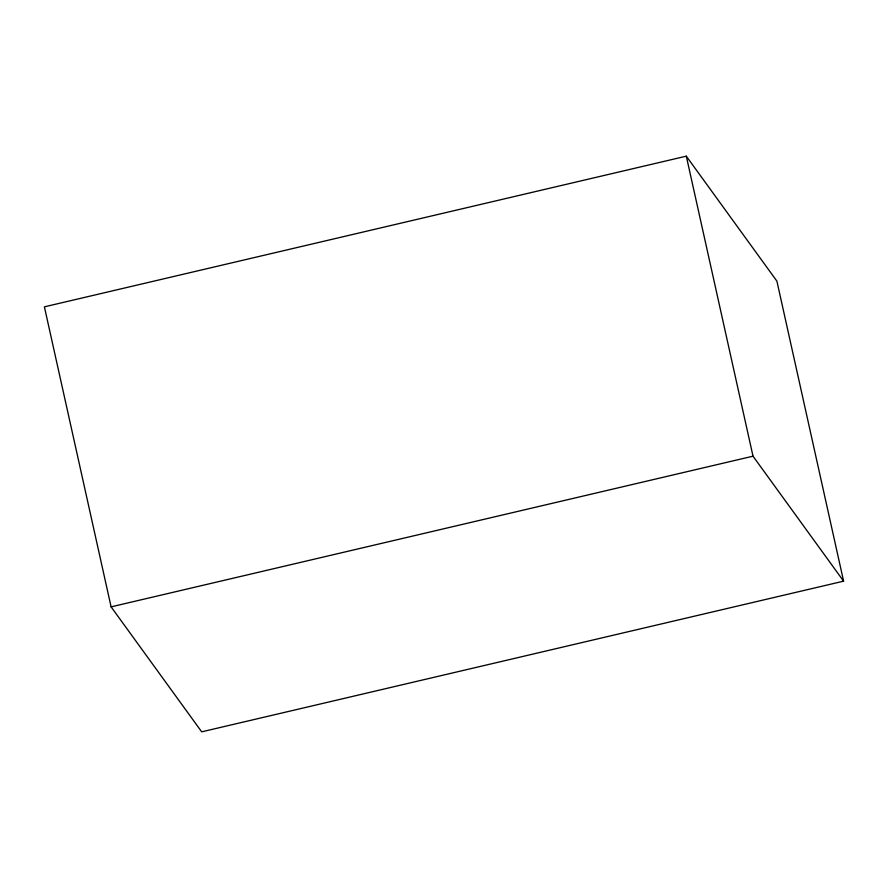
<?xml version="1.0" encoding="UTF-8"?>
<svg xmlns="http://www.w3.org/2000/svg" width="888" height="888" viewBox="0 0 888 888"><rect width="100%" height="100%" fill="white"/><g stroke="black" fill="none" stroke-linecap="round" stroke-linejoin="round"><path stroke-width="1.33" d="M686.302 156.166L44.4 306.837L111.1 606.859L201.698 731.834L843.6 581.163L776.9 281.141L686.302 156.166L753.013 456.188L843.6 581.163M111.1 606.859L753.013 456.188"/></g></svg>
